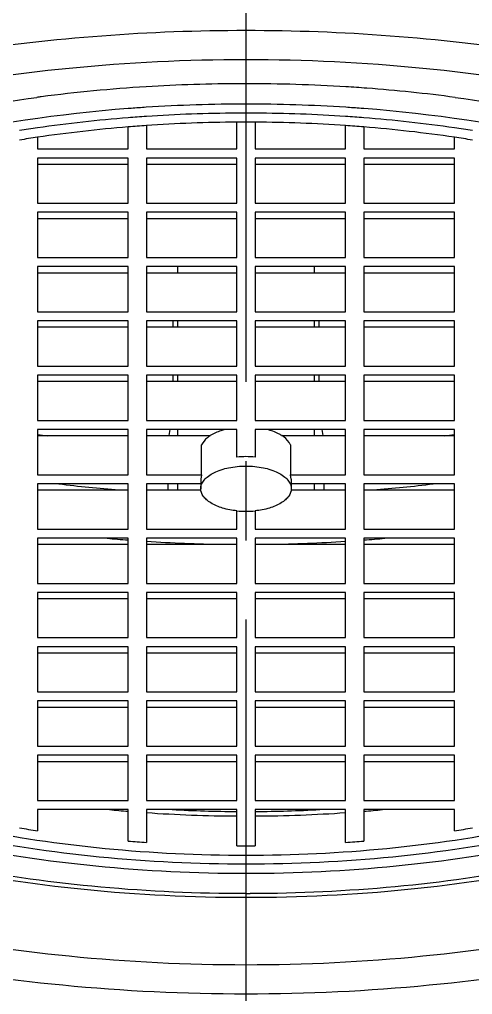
# Model space of a CAD drawing. Extents: x -4009 to -3415, y -5222 to -4802.
# Drawn here: x -3589.43 to -3584.43, y -4953.02 to -4942.25 of the extents above; entities that cross this region are included whole.
import ezdxf

# ---------------------------------------------------------------- set-up
doc = ezdxf.new("R2010")
doc.units = 0
doc.header["$LTSCALE"] = 7
doc.linetypes.add('CENTER', pattern=[2, 1.25, -0.25, 0.25, -0.25])
doc.layers.get('0').update_dxf_attribs({"color": 2, "linetype": 'CONTINUOUS'})
doc.layers.add('CL', color=1, linetype='CENTER')

# ---------------------------------------------------------------- blocks, each defined once
blk = doc.blocks.new('*U1')
at = {"layer": 'CL', "color": 0, "ltscale": 0.5, "transparency": 16777216}
blk.add_line((0, 100.311), (0, -70.927), dxfattribs=at)

msp = doc.modelspace()

# ---------------------------------------------------------------- linework, layer by layer
at = {"color": 8, "linetype": 'Continuous', "true_color": 0x787878}
msp.add_line((-3586.935, -4943.18406), (-3586.935, -4943.28406), dxfattribs=at)
at = {"color": 7, "linetype": 'Continuous'}
for p, q in [((-3585.63377, -4943.23415), (-3585.66418, -4943.23183)), ((-3588.035, -4943.42212), (-3588.035, -4943.68014)), ((-3587.035, -4943.68014), (-3587.035, -4943.38515)), ((-3586.835, -4943.38515), (-3586.835, -4943.68014)), ((-3585.835, -4943.68014), (-3585.835, -4943.42212)), ((-3588.235, -4943.68014), (-3588.235, -4943.43728)), ((-3585.635, -4943.43728), (-3585.635, -4943.68014)), ((-3589.235, -4943.55159), (-3589.235, -4943.68014)), ((-3584.635, -4943.68014), (-3584.635, -4943.55159)), ((-3589.235, -4943.68014), (-3588.235, -4943.68014)), ((-3588.035, -4943.68014), (-3587.035, -4943.68014)), ((-3586.835, -4943.68014), (-3585.835, -4943.68014)), ((-3585.635, -4943.68014), (-3584.635, -4943.68014)), ((-3589.235, -4943.78014), (-3589.235, -4944.28014)), ((-3588.235, -4943.78014), (-3589.235, -4943.78014)), ((-3589.235, -4943.84712), (-3588.235, -4943.84712)), ((-3588.235, -4944.28014), (-3588.235, -4943.78014)), ((-3588.035, -4943.78014), (-3588.035, -4944.28014)), ((-3587.035, -4943.78014), (-3588.035, -4943.78014)), ((-3588.035, -4943.84712), (-3587.035, -4943.84712)), ((-3587.035, -4944.28014), (-3587.035, -4943.78014)), ((-3586.835, -4943.78014), (-3586.835, -4944.28014)), ((-3585.835, -4943.78014), (-3586.835, -4943.78014)), ((-3586.835, -4943.84712), (-3585.835, -4943.84712)), ((-3585.835, -4944.28014), (-3585.835, -4943.78014)), ((-3585.635, -4943.78014), (-3585.635, -4944.28014)), ((-3584.635, -4943.78014), (-3585.635, -4943.78014)), ((-3585.635, -4943.84712), (-3584.635, -4943.84712)), ((-3584.635, -4944.28014), (-3584.635, -4943.78014)), ((-3589.235, -4944.28014), (-3588.235, -4944.28014)), ((-3588.035, -4944.28014), (-3587.035, -4944.28014)), ((-3586.835, -4944.28014), (-3585.835, -4944.28014)), ((-3585.635, -4944.28014), (-3584.635, -4944.28014)), ((-3589.235, -4944.38014), (-3589.235, -4944.88014)), ((-3588.235, -4944.38014), (-3589.235, -4944.38014)), ((-3588.235, -4944.88014), (-3588.235, -4944.38014)), ((-3588.035, -4944.38014), (-3588.035, -4944.88014)), ((-3587.035, -4944.38014), (-3588.035, -4944.38014)), ((-3587.035, -4944.88014), (-3587.035, -4944.38014)), ((-3586.835, -4944.38014), (-3586.835, -4944.88014)), ((-3585.835, -4944.38014), (-3586.835, -4944.38014)), ((-3585.835, -4944.88014), (-3585.835, -4944.38014)), ((-3585.635, -4944.38014), (-3585.635, -4944.88014)), ((-3584.635, -4944.38014), (-3585.635, -4944.38014)), ((-3584.635, -4944.88014), (-3584.635, -4944.38014)), ((-3589.235, -4944.44712), (-3588.235, -4944.44712)), ((-3588.035, -4944.44712), (-3587.035, -4944.44712)), ((-3586.835, -4944.44712), (-3585.835, -4944.44712)), ((-3585.635, -4944.44712), (-3584.635, -4944.44712)), ((-3589.235, -4944.88014), (-3588.235, -4944.88014)), ((-3588.035, -4944.88014), (-3587.035, -4944.88014)), ((-3586.835, -4944.88014), (-3585.835, -4944.88014)), ((-3585.635, -4944.88014), (-3584.635, -4944.88014)), ((-3589.235, -4944.98014), (-3589.235, -4945.48014)), ((-3588.235, -4944.98014), (-3589.235, -4944.98014)), ((-3588.235, -4945.48014), (-3588.235, -4944.98014)), ((-3588.035, -4944.98014), (-3588.035, -4945.48014)), ((-3587.035, -4944.98014), (-3588.035, -4944.98014)), ((-3587.68889, -4945.04712), (-3587.68889, -4944.98014)), ((-3587.035, -4945.48014), (-3587.035, -4944.98014)), ((-3586.835, -4944.98014), (-3586.835, -4945.48014)), ((-3585.835, -4944.98014), (-3586.835, -4944.98014)), ((-3586.1811, -4944.98014), (-3586.1811, -4945.04712)), ((-3585.835, -4945.48014), (-3585.835, -4944.98014)), ((-3585.635, -4944.98014), (-3585.635, -4945.48014)), ((-3584.635, -4944.98014), (-3585.635, -4944.98014)), ((-3584.635, -4945.48014), (-3584.635, -4944.98014)), ((-3589.235, -4945.04712), (-3588.235, -4945.04712)), ((-3588.035, -4945.04712), (-3587.035, -4945.04712)), ((-3586.835, -4945.04712), (-3585.835, -4945.04712)), ((-3585.635, -4945.04712), (-3584.635, -4945.04712)), ((-3589.235, -4945.48014), (-3588.235, -4945.48014)), ((-3588.035, -4945.48014), (-3587.035, -4945.48014)), ((-3586.835, -4945.48014), (-3585.835, -4945.48014)), ((-3585.635, -4945.48014), (-3584.635, -4945.48014)), ((-3589.235, -4945.58014), (-3589.235, -4946.08014)), ((-3588.235, -4945.58014), (-3589.235, -4945.58014)), ((-3589.235, -4945.64712), (-3588.235, -4945.64712)), ((-3588.235, -4946.08014), (-3588.235, -4945.58014)), ((-3588.035, -4945.58014), (-3588.035, -4946.08014)), ((-3587.035, -4945.58014), (-3588.035, -4945.58014)), ((-3588.035, -4945.64712), (-3587.035, -4945.64712)), ((-3587.74119, -4945.58014), (-3587.74119, -4945.64712)), ((-3587.68889, -4945.64712), (-3587.68889, -4945.58014)), ((-3587.035, -4946.08014), (-3587.035, -4945.58014)), ((-3586.835, -4945.58014), (-3586.835, -4946.08014)), ((-3585.835, -4945.58014), (-3586.835, -4945.58014)), ((-3586.835, -4945.64712), (-3585.835, -4945.64712)), ((-3586.1811, -4945.58014), (-3586.1811, -4945.64712)), ((-3586.12881, -4945.64712), (-3586.12881, -4945.58014)), ((-3585.835, -4946.08014), (-3585.835, -4945.58014)), ((-3585.635, -4945.58014), (-3585.635, -4946.08014)), ((-3584.635, -4945.58014), (-3585.635, -4945.58014)), ((-3585.635, -4945.64712), (-3584.635, -4945.64712)), ((-3584.635, -4946.08014), (-3584.635, -4945.58014)), ((-3589.235, -4946.08014), (-3588.235, -4946.08014)), ((-3588.035, -4946.08014), (-3587.035, -4946.08014)), ((-3586.835, -4946.08014), (-3585.835, -4946.08014)), ((-3585.635, -4946.08014), (-3584.635, -4946.08014)), ((-3589.235, -4946.18014), (-3589.235, -4946.68014)), ((-3588.235, -4946.18014), (-3589.235, -4946.18014)), ((-3588.235, -4946.68014), (-3588.235, -4946.18014)), ((-3588.035, -4946.18014), (-3588.035, -4946.68014)), ((-3587.035, -4946.18014), (-3588.035, -4946.18014)), ((-3587.74119, -4946.18014), (-3587.74119, -4946.24712)), ((-3587.68889, -4946.24712), (-3587.68889, -4946.18014)), ((-3587.035, -4946.68014), (-3587.035, -4946.18014)), ((-3586.835, -4946.18014), (-3586.835, -4946.68014)), ((-3585.835, -4946.18014), (-3586.835, -4946.18014)), ((-3586.1811, -4946.18014), (-3586.1811, -4946.24712)), ((-3586.12881, -4946.24712), (-3586.12881, -4946.18014)), ((-3585.835, -4946.68014), (-3585.835, -4946.18014)), ((-3585.635, -4946.18014), (-3585.635, -4946.68014)), ((-3584.635, -4946.18014), (-3585.635, -4946.18014)), ((-3584.635, -4946.68014), (-3584.635, -4946.18014)), ((-3589.235, -4946.24712), (-3588.235, -4946.24712)), ((-3588.035, -4946.24712), (-3587.035, -4946.24712)), ((-3586.835, -4946.24712), (-3585.835, -4946.24712)), ((-3585.635, -4946.24712), (-3584.635, -4946.24712)), ((-3589.235, -4946.68014), (-3588.235, -4946.68014)), ((-3588.035, -4946.68014), (-3587.035, -4946.68014)), ((-3586.835, -4946.68014), (-3585.835, -4946.68014)), ((-3585.635, -4946.68014), (-3584.635, -4946.68014)), ((-3589.235, -4946.78014), (-3589.235, -4947.28014)), ((-3588.235, -4946.78014), (-3589.235, -4946.78014)), ((-3589.235, -4946.84712), (-3588.235, -4946.84712)), ((-3588.235, -4947.28014), (-3588.235, -4946.78014)), ((-3588.035, -4946.78014), (-3588.035, -4947.28014)), ((-3587.035, -4946.78014), (-3588.035, -4946.78014)), ((-3588.035, -4946.84712), (-3587.32836, -4946.84712)), ((-3587.77524, -4946.78014), (-3587.78696, -4946.84712)), ((-3587.68889, -4946.84712), (-3587.68889, -4946.78014)), ((-3587.035, -4947.08519), (-3587.035, -4946.78014)), ((-3586.835, -4946.78014), (-3586.835, -4947.08519)), ((-3585.835, -4946.78014), (-3586.835, -4946.78014)), ((-3586.54163, -4946.84712), (-3585.835, -4946.84712)), ((-3586.1811, -4946.78014), (-3586.1811, -4946.84712)), ((-3586.08303, -4946.84712), (-3586.09475, -4946.78014)), ((-3585.835, -4947.28014), (-3585.835, -4946.78014)), ((-3585.635, -4946.78014), (-3585.635, -4947.28014)), ((-3584.635, -4946.78014), (-3585.635, -4946.78014)), ((-3585.635, -4946.84712), (-3584.635, -4946.84712)), ((-3584.635, -4947.28014), (-3584.635, -4946.78014)), ((-3587.42489, -4947.28014), (-3587.42489, -4946.95105)), ((-3586.4451, -4946.95105), (-3586.4451, -4947.28014)), ((-3589.235, -4947.28014), (-3588.235, -4947.28014)), ((-3588.035, -4947.28014), (-3587.42489, -4947.28014)), ((-3587.42489, -4947.28014), (-3587.435, -4947.33014)), ((-3586.4451, -4947.28014), (-3585.835, -4947.28014)), ((-3586.435, -4947.33014), (-3586.4451, -4947.28014)), ((-3585.635, -4947.28014), (-3584.635, -4947.28014)), ((-3589.235, -4947.38014), (-3589.235, -4947.88014)), ((-3588.235, -4947.38014), (-3589.235, -4947.38014)), ((-3588.235, -4947.88014), (-3588.235, -4947.38014)), ((-3588.035, -4947.38014), (-3588.035, -4947.88014)), ((-3587.435, -4947.38014), (-3588.035, -4947.38014)), ((-3587.79784, -4947.38014), (-3587.79784, -4947.44712)), ((-3587.68889, -4947.44712), (-3587.68889, -4947.38014)), ((-3587.435, -4947.33014), (-3587.435, -4947.43406)), ((-3586.435, -4947.33014), (-3586.435, -4947.43406)), ((-3585.835, -4947.38014), (-3586.435, -4947.38014)), ((-3586.1811, -4947.38014), (-3586.1811, -4947.44712)), ((-3586.07215, -4947.44712), (-3586.07215, -4947.38014)), ((-3585.835, -4947.88014), (-3585.835, -4947.38014)), ((-3585.635, -4947.38014), (-3585.635, -4947.88014)), ((-3584.635, -4947.38014), (-3585.635, -4947.38014)), ((-3584.635, -4947.88014), (-3584.635, -4947.38014)), ((-3589.235, -4947.44712), (-3588.235, -4947.44712)), ((-3588.035, -4947.44712), (-3587.435, -4947.44712)), ((-3586.435, -4947.44712), (-3585.835, -4947.44712)), ((-3585.635, -4947.44712), (-3584.635, -4947.44712)), ((-3587.035, -4947.88014), (-3587.035, -4947.67888)), ((-3586.835, -4947.6789), (-3586.835, -4947.88014)), ((-3589.235, -4947.88014), (-3588.235, -4947.88014)), ((-3588.035, -4947.88014), (-3587.035, -4947.88014)), ((-3586.835, -4947.88014), (-3585.835, -4947.88014)), ((-3585.635, -4947.88014), (-3584.635, -4947.88014)), ((-3589.235, -4947.98014), (-3589.235, -4948.48014)), ((-3588.235, -4947.98014), (-3589.235, -4947.98014)), ((-3589.235, -4948.04712), (-3588.235, -4948.04712)), ((-3588.235, -4948.48014), (-3588.235, -4947.98014)), ((-3588.035, -4947.98014), (-3588.035, -4948.48014)), ((-3587.035, -4947.98014), (-3588.035, -4947.98014)), ((-3588.035, -4948.04712), (-3587.035, -4948.04712)), ((-3587.035, -4948.48014), (-3587.035, -4947.98014)), ((-3586.835, -4947.98014), (-3586.835, -4948.48014)), ((-3585.835, -4947.98014), (-3586.835, -4947.98014)), ((-3586.835, -4948.04712), (-3585.835, -4948.04712)), ((-3585.835, -4948.48014), (-3585.835, -4947.98014)), ((-3585.635, -4947.98014), (-3585.635, -4948.48014)), ((-3584.635, -4947.98014), (-3585.635, -4947.98014)), ((-3585.635, -4948.04712), (-3584.635, -4948.04712)), ((-3584.635, -4948.48014), (-3584.635, -4947.98014)), ((-3589.235, -4948.48014), (-3588.235, -4948.48014)), ((-3588.035, -4948.48014), (-3587.035, -4948.48014)), ((-3586.835, -4948.48014), (-3585.835, -4948.48014)), ((-3585.635, -4948.48014), (-3584.635, -4948.48014)), ((-3589.235, -4948.58014), (-3589.235, -4949.08014)), ((-3588.235, -4948.58014), (-3589.235, -4948.58014)), ((-3588.235, -4949.08014), (-3588.235, -4948.58014)), ((-3588.035, -4948.58014), (-3588.035, -4949.08014)), ((-3587.035, -4948.58014), (-3588.035, -4948.58014)), ((-3587.035, -4949.08014), (-3587.035, -4948.58014)), ((-3586.835, -4948.58014), (-3586.835, -4949.08014)), ((-3585.835, -4948.58014), (-3586.835, -4948.58014)), ((-3585.835, -4949.08014), (-3585.835, -4948.58014)), ((-3585.635, -4948.58014), (-3585.635, -4949.08014)), ((-3584.635, -4948.58014), (-3585.635, -4948.58014)), ((-3584.635, -4949.08014), (-3584.635, -4948.58014)), ((-3589.235, -4948.64712), (-3588.235, -4948.64712)), ((-3588.035, -4948.64712), (-3587.035, -4948.64712)), ((-3586.835, -4948.64712), (-3585.835, -4948.64712)), ((-3585.635, -4948.64712), (-3584.635, -4948.64712)), ((-3589.235, -4949.08014), (-3588.235, -4949.08014)), ((-3588.035, -4949.08014), (-3587.035, -4949.08014)), ((-3586.835, -4949.08014), (-3585.835, -4949.08014)), ((-3585.635, -4949.08014), (-3584.635, -4949.08014)), ((-3589.235, -4949.18014), (-3589.235, -4949.68014)), ((-3588.235, -4949.18014), (-3589.235, -4949.18014)), ((-3588.235, -4949.68014), (-3588.235, -4949.18014)), ((-3588.035, -4949.18014), (-3588.035, -4949.68014)), ((-3587.035, -4949.18014), (-3588.035, -4949.18014)), ((-3587.035, -4949.68014), (-3587.035, -4949.18014)), ((-3586.835, -4949.18014), (-3586.835, -4949.68014)), ((-3585.835, -4949.18014), (-3586.835, -4949.18014)), ((-3585.835, -4949.68014), (-3585.835, -4949.18014)), ((-3585.635, -4949.18014), (-3585.635, -4949.68014)), ((-3584.635, -4949.18014), (-3585.635, -4949.18014)), ((-3584.635, -4949.68014), (-3584.635, -4949.18014)), ((-3589.235, -4949.24712), (-3588.235, -4949.24712)), ((-3588.035, -4949.24712), (-3587.035, -4949.24712)), ((-3586.835, -4949.24712), (-3585.835, -4949.24712)), ((-3585.635, -4949.24712), (-3584.635, -4949.24712)), ((-3589.235, -4949.68014), (-3588.235, -4949.68014)), ((-3588.035, -4949.68014), (-3587.035, -4949.68014)), ((-3586.835, -4949.68014), (-3585.835, -4949.68014)), ((-3585.635, -4949.68014), (-3584.635, -4949.68014)), ((-3589.235, -4949.78014), (-3589.235, -4950.28014)), ((-3588.235, -4949.78014), (-3589.235, -4949.78014)), ((-3589.235, -4949.84712), (-3588.235, -4949.84712)), ((-3588.235, -4950.28014), (-3588.235, -4949.78014)), ((-3588.035, -4949.78014), (-3588.035, -4950.28014)), ((-3587.035, -4949.78014), (-3588.035, -4949.78014)), ((-3588.035, -4949.84712), (-3587.035, -4949.84712)), ((-3587.035, -4950.28014), (-3587.035, -4949.78014)), ((-3586.835, -4949.78014), (-3586.835, -4950.28014)), ((-3585.835, -4949.78014), (-3586.835, -4949.78014)), ((-3586.835, -4949.84712), (-3585.835, -4949.84712)), ((-3585.835, -4950.28014), (-3585.835, -4949.78014)), ((-3585.635, -4949.78014), (-3585.635, -4950.28014)), ((-3584.635, -4949.78014), (-3585.635, -4949.78014)), ((-3585.635, -4949.84712), (-3584.635, -4949.84712)), ((-3584.635, -4950.28014), (-3584.635, -4949.78014)), ((-3589.235, -4950.28014), (-3588.235, -4950.28014)), ((-3588.035, -4950.28014), (-3587.035, -4950.28014)), ((-3586.835, -4950.28014), (-3585.835, -4950.28014)), ((-3585.635, -4950.28014), (-3584.635, -4950.28014)), ((-3589.235, -4950.38014), (-3589.235, -4950.88014)), ((-3588.235, -4950.38014), (-3589.235, -4950.38014)), ((-3588.235, -4950.88014), (-3588.235, -4950.38014)), ((-3588.035, -4950.38014), (-3588.035, -4950.88014)), ((-3587.035, -4950.38014), (-3588.035, -4950.38014)), ((-3587.035, -4950.88014), (-3587.035, -4950.38014)), ((-3586.835, -4950.38014), (-3586.835, -4950.88014)), ((-3585.835, -4950.38014), (-3586.835, -4950.38014)), ((-3585.835, -4950.88014), (-3585.835, -4950.38014)), ((-3585.635, -4950.38014), (-3585.635, -4950.88014)), ((-3584.635, -4950.38014), (-3585.635, -4950.38014)), ((-3584.635, -4950.88014), (-3584.635, -4950.38014)), ((-3589.235, -4950.44712), (-3588.235, -4950.44712)), ((-3588.035, -4950.44712), (-3587.035, -4950.44712)), ((-3586.835, -4950.44712), (-3585.835, -4950.44712)), ((-3585.635, -4950.44712), (-3584.635, -4950.44712)), ((-3589.235, -4950.88014), (-3588.235, -4950.88014)), ((-3588.035, -4950.88014), (-3587.035, -4950.88014)), ((-3586.835, -4950.88014), (-3585.835, -4950.88014)), ((-3585.635, -4950.88014), (-3584.635, -4950.88014)), ((-3589.235, -4950.98014), (-3589.235, -4951.21343)), ((-3588.235, -4950.98014), (-3589.235, -4950.98014)), ((-3588.235, -4951.32764), (-3588.235, -4950.98014)), ((-3588.035, -4950.98014), (-3588.035, -4951.34262)), ((-3587.035, -4950.98014), (-3588.035, -4950.98014)), ((-3587.035, -4951.37983), (-3587.035, -4950.98014)), ((-3586.835, -4950.98014), (-3586.835, -4951.37983)), ((-3585.835, -4950.98014), (-3586.835, -4950.98014)), ((-3585.835, -4951.34262), (-3585.835, -4950.98014)), ((-3585.635, -4950.98014), (-3585.635, -4951.32764)), ((-3584.635, -4950.98014), (-3585.635, -4950.98014)), ((-3584.635, -4951.21343), (-3584.635, -4950.98014))]:
    msp.add_line(p, q, dxfattribs=at)
at = {"color": 8, "linetype": 'Continuous', "true_color": 0x787878}
for centre, radius, start, end in [((-3586.93648, -4960.75751), 17.79845, 90.147664, 93.548953), ((-3586.935, -4960.85888), 17.89982, 90, 90.15159), ((-3586.93371, -4960.76285), 17.80379, 86.451824, 90.004151), ((-3586.987, -4960.04901), 17.08818, 93.526938, 97.421553), ((-3586.91656, -4960.47152), 17.51196, 85.693214, 86.448839), ((-3586.88604, -4960.08662), 17.12585, 82.417613, 85.698315), ((-3587.04617, -4959.57234), 16.60786, 97.431549, 97.603823), ((-3586.935, -4934.00924), 17.89982, 270, 270.15159)]:
    msp.add_arc(centre, radius, start, end, dxfattribs=at)
at = {"color": 7, "linetype": 'Continuous'}
for centre, radius, start, end in [((-3586.93513, -4960.1241), 16.94004, 89.999554, 93.729294), ((-3586.93345, -4960.08051), 16.89645, 86.265869, 90.005252), ((-3586.95993, -4959.715), 16.53019, 94.312964, 94.428214), ((-3586.95406, -4959.79439), 16.60979, 93.738113, 94.312578), ((-3586.93719, -4959.76689), 16.48282, 90.339837, 93.819047), ((-3586.93498, -4959.83426), 16.5502, 89.653901, 90.346103), ((-3586.93459, -4959.81631), 16.53225, 86.186167, 89.654966), ((-3586.91588, -4959.79363), 16.60903, 85.677946, 86.261891), ((-3587.00654, -4958.92055), 15.63362, 94.506505, 98.19704), ((-3586.95561, -4959.1738), 15.78916, 93.920461, 94.648557), ((-3586.95595, -4959.47055), 16.18589, 93.822674, 94.532065), ((-3586.93567, -4959.50944), 16.12538, 90.352975, 93.909599), ((-3586.93499, -4959.54958), 16.16552, 89.645462, 90.354538), ((-3586.93215, -4959.45108), 16.067, 86.083938, 89.653488), ((-3586.91404, -4959.47043), 16.18576, 85.467895, 86.177316), ((-3586.91438, -4959.1738), 15.78916, 85.351443, 86.079539), ((-3586.88084, -4959.0768), 15.79075, 81.821371, 85.475108), ((-3587.08807, -4958.33707), 15.04447, 98.206536, 98.976316), ((-3586.99168, -4958.75836), 15.37216, 94.640044, 98.393021), ((-3586.85922, -4958.59122), 15.20402, 81.58622, 85.380715), ((-3586.78191, -4958.33697), 15.04437, 81.023563, 81.793487), ((-3587.09163, -4958.02699), 14.63404, 98.423861, 99.216506), ((-3586.77836, -4958.02699), 14.63404, 80.783494, 81.576139), ((-3587.01966, -4928.11806), 18.84893, 263.253184, 263.570355), ((-3586.85037, -4928.11781), 18.84918, 276.42876, 276.746874), ((-3586.93535, -4948.06564), 0.9855, 89.979676, 95.803458), ((-3586.93465, -4948.06564), 0.9855, 84.196542, 90.020324), ((-3586.98056, -4930.62416), 16.87816, 263.12393, 265.391147), ((-3586.87883, -4930.72961), 16.7722, 274.601691, 276.883233), ((-3586.93519, -4946.69707), 0.98699, 264.193353, 270.011168), ((-3586.9348, -4946.69708), 0.98698, 269.988889, 275.806278), ((-3586.96581, -4931.39568), 16.65369, 264.822093, 265.622765), ((-3586.93792, -4930.97995), 17.07036, 266.321073, 269.143066), ((-3586.93207, -4930.97995), 17.07036, 270.856934, 273.678927), ((-3586.90418, -4931.39568), 16.65369, 274.377235, 275.177907), ((-3586.96662, -4935.39538), 15.65463, 264.586264, 265.352649), ((-3586.93611, -4934.93784), 16.1132, 266.08953, 269.648391), ((-3586.93607, -4935.07029), 15.93076, 267.071078, 269.644211), ((-3586.93392, -4935.07029), 15.93076, 270.355789, 272.928922), ((-3586.93181, -4934.99338), 16.05765, 270.345451, 273.916628), ((-3586.90338, -4935.39538), 15.65463, 274.647351, 275.413736), ((-3587.09304, -4936.74558), 14.62555, 260.78569, 261.57857), ((-3586.77695, -4936.74558), 14.62555, 278.42143, 279.21431), ((-3586.95474, -4935.57878), 15.8008, 265.352539, 266.079802), ((-3586.93499, -4935.18102), 16.19911, 269.646305, 270.353695), ((-3586.91525, -4935.57878), 15.8008, 273.920198, 274.647461)]:
    msp.add_arc(centre, radius, start, end, dxfattribs=at)
for points, knots in [([(-3596.90062, -4945.8158), (-3596.70052, -4945.55035), (-3596.21089, -4945.03644), (-3595.30914, -4944.37143), (-3594.22099, -4943.78249), (-3592.9704, -4943.28212), (-3591.58439, -4942.88074), (-3589.5694, -4942.48436), (-3587.99594, -4942.36887), (-3586.935, -4942.36887)], [0, 0, 0, 0, 0.09187657, 0.19465885, 0.30857188, 0.43290279, 0.56626058, 0.70677489, 1, 1, 1, 1]), ([(-3586.935, -4942.36887), (-3585.87405, -4942.36887), (-3584.30059, -4942.48436), (-3582.28558, -4942.88074), (-3580.89957, -4943.28213), (-3579.64897, -4943.7825), (-3578.56082, -4944.37145), (-3577.65907, -4945.03647), (-3577.16945, -4945.55038), (-3576.96935, -4945.81584)], [0, 0, 0, 0, 0.29322464, 0.43373881, 0.5670967, 0.69142797, 0.80534127, 0.90812356, 1, 1, 1, 1]), ([(-3586.935, -4942.69387), (-3587.5861, -4942.69387), (-3588.87059, -4942.7562), (-3590.73315, -4943.03444), (-3592.45385, -4943.48646), (-3593.9686, -4944.09547), (-3595.05029, -4944.73722), (-3595.75139, -4945.31739), (-3596.29653, -4945.88779), (-3596.69951, -4946.52346), (-3596.9017, -4947.19591), (-3596.93499, -4947.52972), (-3596.93499, -4947.69387)], [0, 0, 0, 0, 0.16146056, 0.31829268, 0.46621561, 0.60161006, 0.72198391, 0.77629175, 0.82676147, 0.91744617, 0.95929461, 1, 1, 1, 1]), ([(-3576.935, -4947.69386), (-3576.935, -4947.52971), (-3576.96829, -4947.19591), (-3577.17048, -4946.52346), (-3577.57346, -4945.88778), (-3578.1186, -4945.31739), (-3578.8197, -4944.73722), (-3579.90139, -4944.09547), (-3581.41613, -4943.48646), (-3583.13683, -4943.03444), (-3584.99939, -4942.7562), (-3586.28389, -4942.69387), (-3586.935, -4942.69387)], [0, 0, 0, 0, 0.04070535, 0.08255373, 0.17323833, 0.22370802, 0.2780158, 0.39838927, 0.53378329, 0.68170635, 0.83853892, 1, 1, 1, 1]), ([(-3588.23623, -4943.23415), (-3588.99694, -4943.29307), (-3590.44587, -4943.50502), (-3591.848, -4943.94034), (-3592.48713, -4944.216)], [0, 0, 0, 0, 0.52294519, 1, 1, 1, 1]), ([(-3581.38299, -4944.21594), (-3582.0221, -4943.9403), (-3583.42419, -4943.505), (-3584.87308, -4943.29306), (-3585.63377, -4943.23415)], [0, 0, 0, 0, 0.47705504, 1, 1, 1, 1]), ([(-3587.32875, -4946.84697), (-3587.34015, -4946.85426), (-3587.37878, -4946.88175), (-3587.41202, -4946.9195), (-3587.42489, -4946.95105)], [0, 0, 0, 0, 0.28431017, 1, 1, 1, 1]), ([(-3587.16876, -4946.78005), (-3587.18392, -4946.78406), (-3587.2394, -4946.8006), (-3587.29315, -4946.82423), (-3587.32875, -4946.84697)], [0, 0, 0, 0, 0.27082942, 1, 1, 1, 1]), ([(-3586.54125, -4946.84697), (-3586.55241, -4946.83984), (-3586.60282, -4946.81113), (-3586.65803, -4946.79147), (-3586.70124, -4946.78005)], [0, 0, 0, 0, 0.2287011, 1, 1, 1, 1]), ([(-3586.4451, -4946.95105), (-3586.44908, -4946.9413), (-3586.47192, -4946.89909), (-3586.50994, -4946.86698), (-3586.54125, -4946.84697)], [0, 0, 0, 0, 0.22076447, 1, 1, 1, 1]), ([(-3596.185, -4947.17425), (-3596.185, -4947.33878), (-3596.15226, -4947.67176), (-3595.95572, -4948.33415), (-3595.56911, -4948.95421), (-3595.04967, -4949.50338), (-3594.39511, -4950.05038), (-3593.3933, -4950.65053), (-3591.99659, -4951.21666), (-3590.41618, -4951.63489), (-3588.70848, -4951.89176), (-3587.53144, -4951.94925), (-3586.935, -4951.94925)], [0, 0, 0, 0, 0.04368624, 0.08818023, 0.18255685, 0.233967, 0.28867539, 0.40855257, 0.54223146, 0.68768783, 0.8416258, 1, 1, 1, 1]), ([(-3587.43498, -4947.43407), (-3587.43498, -4947.4175), (-3587.42767, -4947.38237), (-3587.39712, -4947.33447), (-3587.34949, -4947.29141), (-3587.261, -4947.23898), (-3587.12044, -4947.19546), (-3586.9991, -4947.18406), (-3586.935, -4947.18406)], [0, 0, 0, 0, 0.08230181, 0.17312329, 0.27787883, 0.39843568, 0.68157532, 1, 1, 1, 1]), ([(-3586.935, -4951.94925), (-3586.33855, -4951.94925), (-3585.16151, -4951.89176), (-3583.45381, -4951.63489), (-3581.8734, -4951.21666), (-3580.47669, -4950.65053), (-3579.47488, -4950.05038), (-3578.82032, -4949.50338), (-3578.30088, -4948.95421), (-3577.91427, -4948.33415), (-3577.71774, -4947.67176), (-3577.685, -4947.33878), (-3577.685, -4947.17425)], [0, 0, 0, 0, 0.1583745, 0.31231264, 0.45776911, 0.59144795, 0.71132497, 0.76603326, 0.81744329, 0.91181969, 0.95631377, 1, 1, 1, 1]), ([(-3586.935, -4947.18406), (-3586.87089, -4947.18406), (-3586.74956, -4947.19546), (-3586.609, -4947.23898), (-3586.52052, -4947.2914), (-3586.47288, -4947.33445), (-3586.44232, -4947.38236), (-3586.43501, -4947.41748), (-3586.43501, -4947.43405)], [0, 0, 0, 0, 0.31841998, 0.60155109, 0.72210752, 0.82686654, 0.91769479, 1, 1, 1, 1]), ([(-3595.43498, -4947.43406), (-3595.43498, -4947.57358), (-3595.4067, -4947.85732), (-3595.23484, -4948.4289), (-3594.89231, -4948.96922), (-3594.42894, -4949.45407), (-3593.83299, -4949.94719), (-3592.91358, -4950.4927), (-3591.62603, -4951.01036), (-3590.16344, -4951.39456), (-3588.58026, -4951.63108), (-3587.48844, -4951.68406), (-3586.935, -4951.68406)], [0, 0, 0, 0, 0.04070509, 0.08255346, 0.17323784, 0.22370753, 0.27801585, 0.39838875, 0.53378279, 0.68170657, 0.83853813, 1, 1, 1, 1]), ([(-3586.935, -4951.58406), (-3587.47542, -4951.58406), (-3588.54154, -4951.53233), (-3590.08746, -4951.30138), (-3591.51564, -4950.92621), (-3592.77289, -4950.42074), (-3593.67068, -4949.88807), (-3594.25261, -4949.40654), (-3594.70507, -4948.93311), (-3595.03954, -4948.4055), (-3595.20737, -4947.84737), (-3595.23498, -4947.57031), (-3595.23498, -4947.43406)], [0, 0, 0, 0, 0.16146124, 0.3182922, 0.46621578, 0.6016103, 0.72198372, 0.77629215, 0.82676192, 0.91744642, 0.95929486, 1, 1, 1, 1]), ([(-3587.03504, -4947.679), (-3587.08866, -4947.67353), (-3587.18811, -4947.65496), (-3587.30111, -4947.60912), (-3587.36992, -4947.55972), (-3587.4162, -4947.51106), (-3587.43498, -4947.46366), (-3587.43498, -4947.43407)], [0, 0, 0, 0, 0.32142256, 0.60012319, 0.71887025, 0.8234904, 1, 1, 1, 1]), ([(-3578.63501, -4947.43406), (-3578.63501, -4947.5703), (-3578.66262, -4947.84734), (-3578.83047, -4948.40558), (-3579.26362, -4949.08832), (-3580.05453, -4949.80168), (-3581.09682, -4950.42073), (-3582.35442, -4950.92621), (-3583.78249, -4951.30137), (-3585.32845, -4951.53233), (-3586.39457, -4951.58406), (-3586.935, -4951.58406)], [0, 0, 0, 0, 0.0407125, 0.08256848, 0.17326937, 0.27788453, 0.39827931, 0.53369797, 0.68164869, 0.8385088, 1, 1, 1, 1]), ([(-3586.935, -4951.68406), (-3586.38155, -4951.68406), (-3585.28974, -4951.63108), (-3583.70657, -4951.39457), (-3582.24397, -4951.01036), (-3580.95643, -4950.49271), (-3580.03701, -4949.9472), (-3579.44106, -4949.45407), (-3578.97769, -4948.96923), (-3578.63516, -4948.42891), (-3578.46329, -4947.85733), (-3578.43501, -4947.57359), (-3578.43501, -4947.43406)], [0, 0, 0, 0, 0.16146127, 0.31829222, 0.46621578, 0.60161032, 0.72198375, 0.77629217, 0.82676194, 0.91744644, 0.95929487, 1, 1, 1, 1]), ([(-3586.43501, -4947.43405), (-3586.43501, -4947.46365), (-3586.45379, -4947.51104), (-3586.50007, -4947.55971), (-3586.56887, -4947.60912), (-3586.68188, -4947.65496), (-3586.78134, -4947.67353), (-3586.83496, -4947.679)], [0, 0, 0, 0, 0.17649898, 0.2811147, 0.399858, 0.67856425, 1, 1, 1, 1]), ([(-3596.93499, -4947.69387), (-3596.93499, -4947.85802), (-3596.9017, -4948.19183), (-3596.69951, -4948.86428), (-3596.29653, -4949.49995), (-3595.75139, -4950.07035), (-3595.05029, -4950.65052), (-3593.96861, -4951.29226), (-3592.45386, -4951.90128), (-3590.73316, -4952.35329), (-3588.8706, -4952.63154), (-3587.58611, -4952.69387), (-3586.935, -4952.69387)], [0, 0, 0, 0, 0.04070535, 0.08255373, 0.17323833, 0.22370802, 0.2780158, 0.39838927, 0.53378329, 0.68170635, 0.83853892, 1, 1, 1, 1]), ([(-3586.935, -4952.69387), (-3586.28389, -4952.69387), (-3584.9994, -4952.63154), (-3583.13684, -4952.35329), (-3581.41614, -4951.90128), (-3579.90139, -4951.29227), (-3578.8197, -4950.65052), (-3578.1186, -4950.07035), (-3577.57346, -4949.49995), (-3577.17048, -4948.86427), (-3576.96829, -4948.19182), (-3576.935, -4947.85801), (-3576.935, -4947.69386)], [0, 0, 0, 0, 0.16146056, 0.31829268, 0.46621561, 0.60161006, 0.72198391, 0.77629175, 0.82676147, 0.91744617, 0.95929461, 1, 1, 1, 1]), ([(-3592.59141, -4950.33298), (-3592.19793, -4950.52492), (-3591.34353, -4950.86119), (-3589.96633, -4951.21647), (-3588.47884, -4951.43511), (-3587.45418, -4951.48406), (-3586.935, -4951.48406)], [0, 0, 0, 0, 0.22581877, 0.47183752, 0.73220116, 1, 1, 1, 1]), ([(-3586.935, -4951.48406), (-3586.4156, -4951.48406), (-3585.39054, -4951.43507), (-3583.90251, -4951.21626), (-3582.52489, -4950.86071), (-3581.67029, -4950.52418), (-3581.27676, -4950.33209)], [0, 0, 0, 0, 0.26781345, 0.52818532, 0.77420043, 1, 1, 1, 1]), ([(-3586.935, -4953.01887), (-3587.61024, -4953.01887), (-3588.94326, -4952.95587), (-3590.87977, -4952.67441), (-3592.67578, -4952.21685), (-3593.79206, -4951.78389), (-3594.30737, -4951.53673)], [0, 0, 0, 0, 0.26741014, 0.52754949, 0.77367114, 1, 1, 1, 1]), ([(-3579.56262, -4951.53673), (-3580.07792, -4951.78388), (-3581.1942, -4952.21684), (-3582.99021, -4952.67441), (-3584.92673, -4952.95587), (-3586.25975, -4953.01887), (-3586.935, -4953.01887)], [0, 0, 0, 0, 0.22632791, 0.47244951, 0.73258932, 1, 1, 1, 1])]:
    msp.add_open_spline(points, degree=3, knots=knots, dxfattribs=at)
at = {"color": 8, "linetype": 'Continuous', "true_color": 0x787878}
for points, knots in [([(-3586.935, -4951.90906), (-3587.46979, -4951.90906), (-3588.52709, -4951.86193), (-3590.06847, -4951.65125), (-3591.51082, -4951.30767), (-3592.80894, -4950.84191), (-3593.92316, -4950.26809), (-3594.82013, -4949.60137), (-3595.47274, -4948.85743), (-3595.79437, -4948.16876), (-3595.88973, -4947.61743), (-3595.88601, -4947.20923), (-3595.80801, -4946.80338), (-3595.60148, -4946.25632), (-3595.14496, -4945.59163), (-3594.35467, -4944.88909), (-3593.33429, -4944.27145), (-3592.11422, -4943.75532), (-3590.73148, -4943.3553), (-3589.75133, -4943.17828), (-3589.24377, -4943.11052)], [0, 0, 0, 0, 0.08295515, 0.16390585, 0.24097983, 0.31253493, 0.37732902, 0.43471218, 0.48491253, 0.52939961, 0.55044818, 0.5712712, 0.59237041, 0.61421979, 0.66158525, 0.71564894, 0.77714977, 0.84579161, 0.9205692, 1, 1, 1, 1]), ([(-3584.62626, -4943.11051), (-3584.1196, -4943.17815), (-3583.14112, -4943.35479), (-3581.7605, -4943.75376), (-3580.54183, -4944.26847), (-3579.52196, -4944.88441), (-3578.73118, -4945.58503), (-3578.27321, -4946.24794), (-3578.06478, -4946.79377), (-3577.98511, -4947.19875), (-3577.97941, -4947.60617), (-3578.0717, -4948.15643), (-3578.38871, -4948.84431), (-3579.03555, -4949.58813), (-3579.92635, -4950.25528), (-3581.03425, -4950.8302), (-3582.3262, -4951.29779), (-3583.76289, -4951.64393), (-3585.29948, -4951.85789), (-3586.35402, -4951.90759), (-3586.88764, -4951.909)], [0, 0, 0, 0, 0.07948299, 0.15432136, 0.22303654, 0.28462317, 0.33878031, 0.3862345, 0.40811956, 0.42924473, 0.45008131, 0.47112942, 0.515574, 0.56568854, 0.62296261, 0.68764371, 0.75909928, 0.8361023, 0.91702322, 1, 1, 1, 1])]:
    msp.add_open_spline(points, degree=3, knots=knots, dxfattribs=at)

# ---------------------------------------------------------------- block references
at = {"layer": 'CL', "ltscale": 0.5}
msp.add_blockref('*U1', (-3586.935, -4986.1909), dxfattribs=at)

doc.saveas('drawing.dxf')
